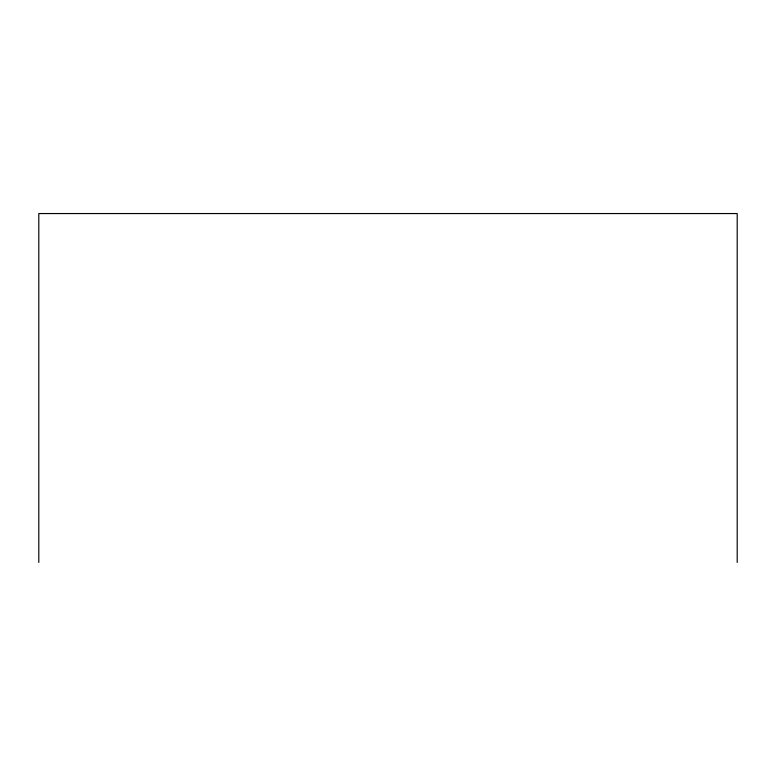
<?xml version="1.0" encoding="UTF-8"?>
<svg xmlns="http://www.w3.org/2000/svg" width="776" height="776" viewBox="0 0 776 776"><rect width="100%" height="100%" fill="white"/><g stroke="black" fill="none" stroke-linecap="round" stroke-linejoin="round"><path stroke-width="1.16" d="M737.2 562.445L737.2 213.555L38.8 213.555L38.8 562.445"/></g></svg>
